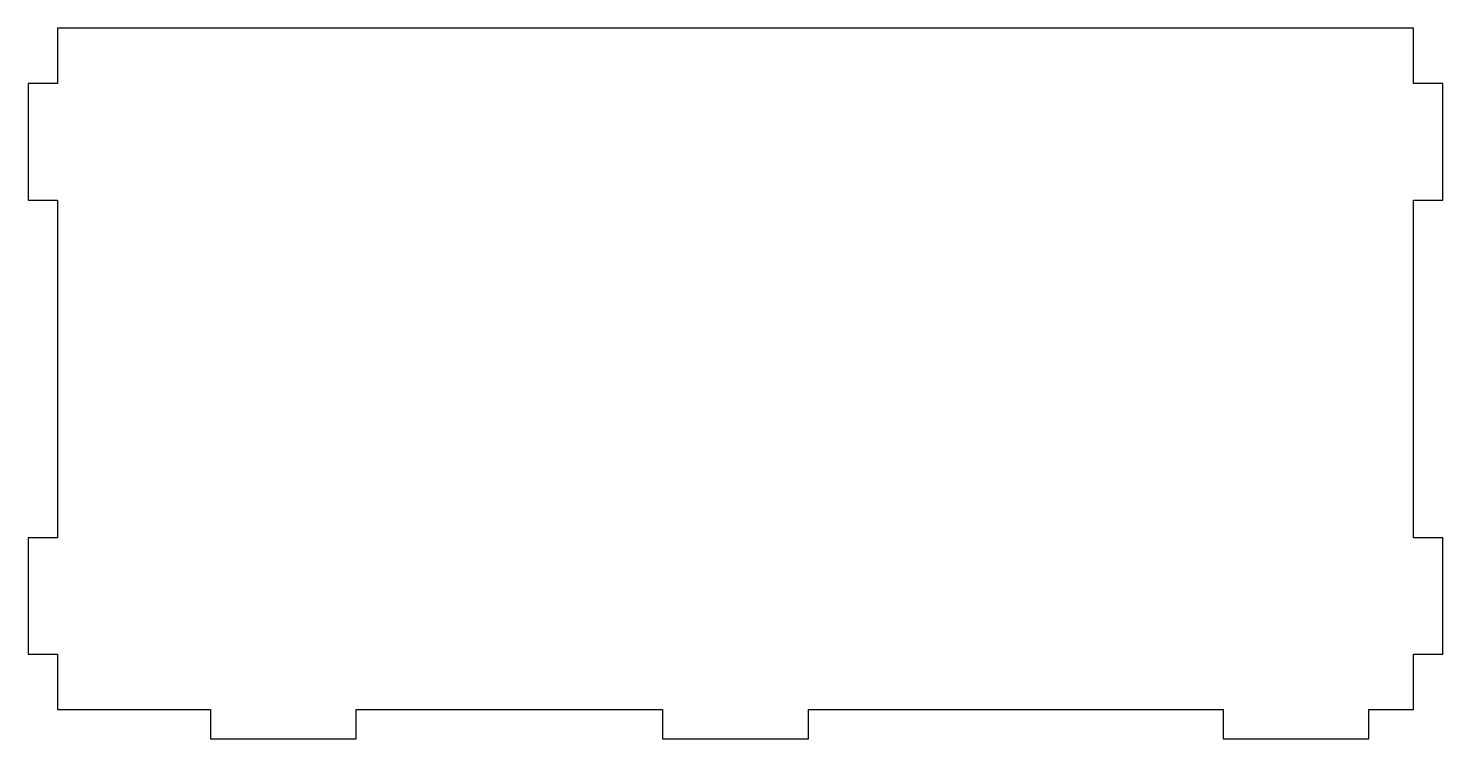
# Model space of a CAD drawing. Header units: metres. Extents: x -158 to 158, y -82 to 76.
import ezdxf

# ---------------------------------------------------------------- set-up
doc = ezdxf.new("R2010")
doc.units = ezdxf.units.M

msp = doc.modelspace()

# ---------------------------------------------------------------- linework, layer by layer
for p, q in [((151.25, 76), (-151.25, 76)), ((-151.25, 76), (-151.25, 63.6667)), ((151.25, 63.6667), (151.25, 76)), ((-151.25, 63.6667), (-157.75, 63.6667)), ((-157.75, 63.6667), (-157.75, 37.6667)), ((157.75, 63.6667), (151.25, 63.6667)), ((157.75, 37.6667), (157.75, 63.6667)), ((-157.75, 37.6667), (-151.25, 37.6667)), ((-151.25, 37.6667), (-151.25, -37.6667)), ((151.25, -37.6667), (151.25, 37.6667)), ((151.25, 37.6667), (157.75, 37.6667)), ((-151.25, -37.6667), (-157.75, -37.6667)), ((-157.75, -37.6667), (-157.75, -63.6667)), ((157.75, -37.6667), (151.25, -37.6667)), ((157.75, -63.6667), (157.75, -37.6667)), ((-157.75, -63.6667), (-151.25, -63.6667)), ((-151.25, -63.6667), (-151.25, -76)), ((151.25, -76), (151.25, -63.6667)), ((151.25, -63.6667), (157.75, -63.6667)), ((-151.25, -76), (-117.083, -76)), ((-117.083, -76), (-117.083, -82.5)), ((-84.5833, -76), (-16.25, -76)), ((-84.5833, -82.5), (-84.5833, -76)), ((-16.25, -76), (-16.25, -82.5)), ((16.25, -82.5), (16.25, -76)), ((16.25, -76), (108.75, -76)), ((108.75, -76), (108.75, -82.5)), ((141.25, -82.5), (141.25, -76)), ((141.25, -76), (151.25, -76)), ((-117.083, -82.5), (-84.5833, -82.5)), ((-16.25, -82.5), (16.25, -82.5)), ((108.75, -82.5), (141.25, -82.5))]:
    msp.add_line(p, q)

doc.saveas('drawing.dxf')
